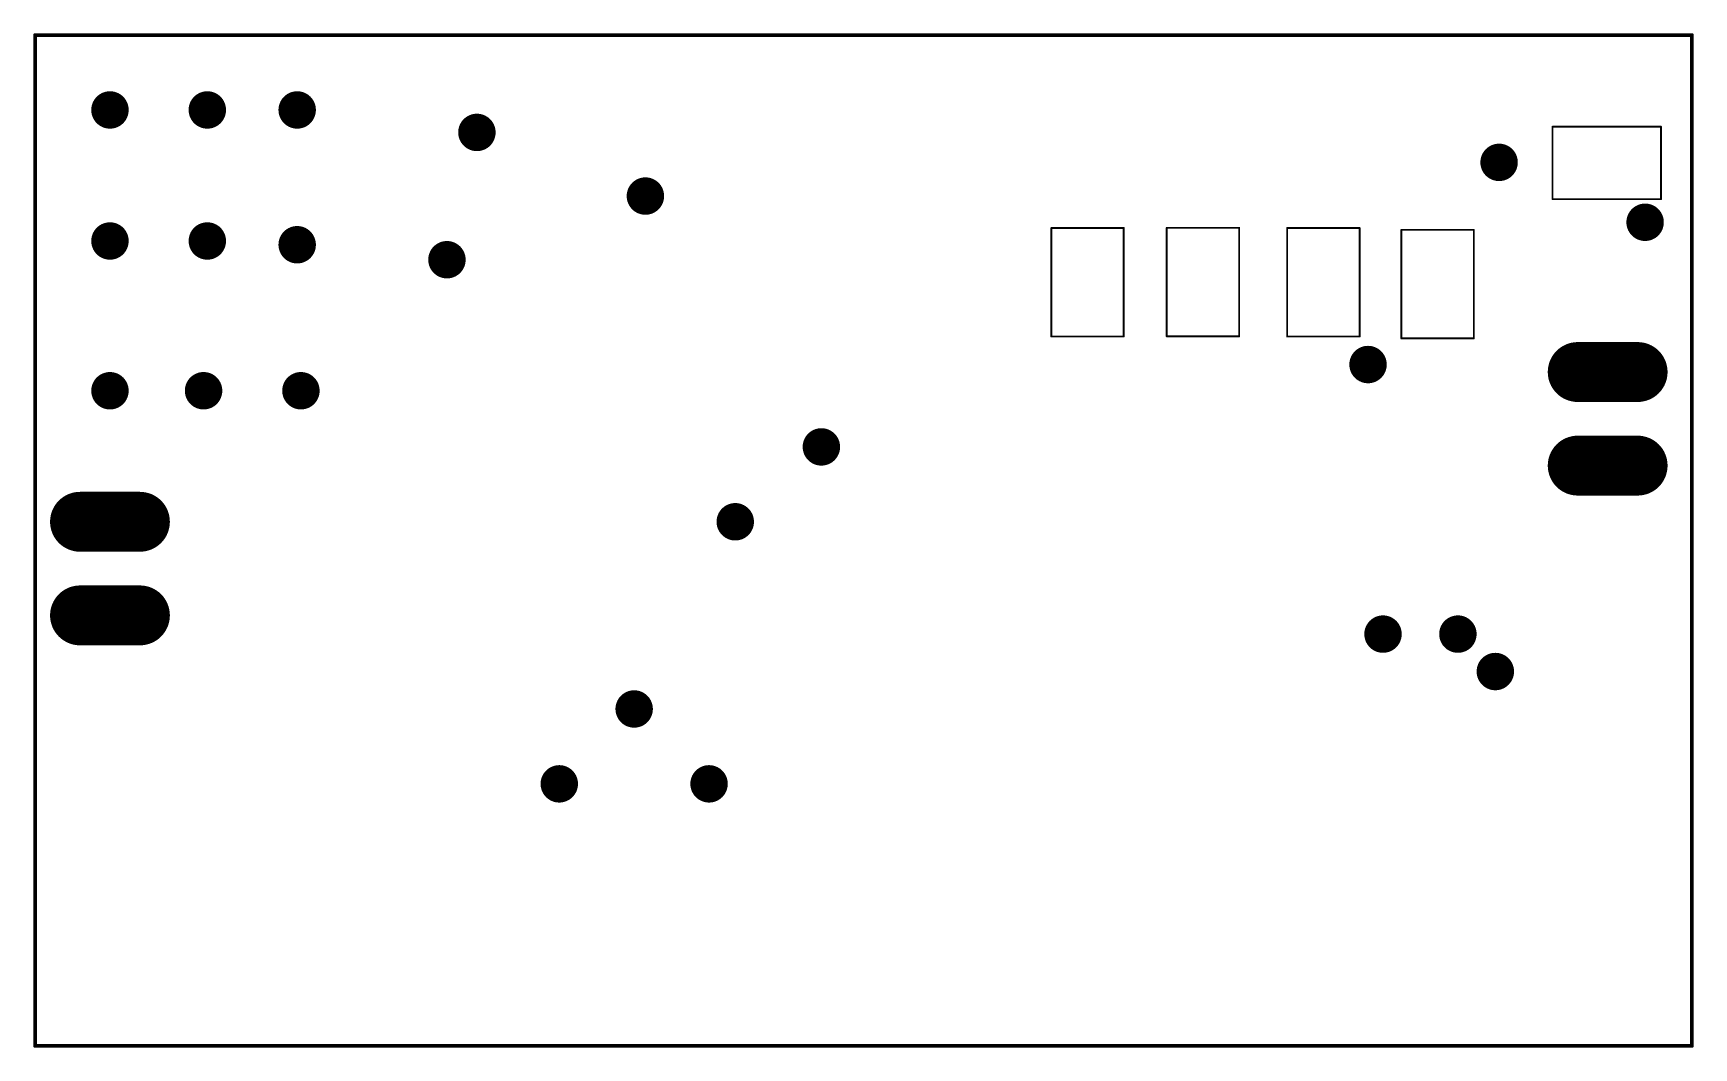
# Model space of a CAD drawing. Extents: x 0 to 1.77, y 0 to 1.08.
import ezdxf

# ---------------------------------------------------------------- set-up
doc = ezdxf.new("R2010")
doc.units = 0
for name, color, linetype in [('17', 82, 'CONTINUOUS'), ('18', 82, 'CONTINUOUS'), ('20', 7, 'CONTINUOUS'), ('39', 22, 'CONTINUOUS')]:
    doc.layers.add(name, color=color, linetype=linetype)

# ---------------------------------------------------------------- blocks, each defined once
blk = doc.blocks.new('LONGP100')
at = {"const_width": 1}
blk.add_lwpolyline([(-0.5, 0), (0.5, 0)], dxfattribs=at)
at = {"const_width": 0.5}
for points in [[(-0.5, 0.25, 1), (-0.5, -0.25)], [(0.5, -0.25, 1), (0.5, 0.25)]]:
    blk.add_lwpolyline(points, format="xyb", dxfattribs=at)
blk = doc.blocks.new('ROUNDV')
at = {"const_width": 0.5}
blk.add_lwpolyline([(0, -0.25, 1), (0, 0.25, 1), (0, -0.25)], format="xyb", dxfattribs=at)

msp = doc.modelspace()

# ---------------------------------------------------------------- linework, layer by layer
at = {"layer": '20', "const_width": 0.004}
for points in [[(0, 0), (0, 1.08)], [(0, 1.08), (1.77, 1.08)], [(1.77, 1.08), (1.77, 0)], [(1.77, 0), (0, 0)]]:
    msp.add_lwpolyline(points, dxfattribs=at)
at = {"layer": '20', "const_width": 0.002}
for points in [[(0.001, 1.08, 1), (-0.001, 1.08)], [(0, 1.081, 1), (0, 1.079)], [(1.771, 1.08, 1), (1.769, 1.08)], [(1.77, 1.079, 1), (1.77, 1.081)], [(0, 0.001, 1), (0, -0.001)], [(-0.001, 0, 1), (0.001, 0)], [(1.769, 0, 1), (1.771, 0)], [(1.77, -0.001, 1), (1.77, 0.001)]]:
    msp.add_lwpolyline(points, format="xyb", dxfattribs=at)
at = {"layer": '39', "const_width": 0.002}
for points in [[(1.621063, 0.904685), (1.621063, 0.982087)], [(1.621063, 0.982087), (1.737047, 0.982087)], [(1.737047, 0.982087), (1.737047, 0.904685)], [(1.737047, 0.904685), (1.621063, 0.904685)], [(1.08563, 0.757898), (1.08563, 0.873882)], [(1.08563, 0.873882), (1.163031, 0.873882)], [(1.163031, 0.873882), (1.163031, 0.757898)], [(1.208969, 0.758118), (1.208969, 0.874102)], [(1.208969, 0.874102), (1.28637, 0.874102)], [(1.28637, 0.874102), (1.28637, 0.758118)], [(1.33763, 0.757898), (1.33763, 0.873882)], [(1.33763, 0.873882), (1.415031, 0.873882)], [(1.415031, 0.873882), (1.415031, 0.757898)], [(1.45963, 0.755898), (1.45963, 0.871882)], [(1.45963, 0.871882), (1.537031, 0.871882)], [(1.537031, 0.871882), (1.537031, 0.755898)], [(1.163031, 0.757898), (1.08563, 0.757898)], [(1.28637, 0.758118), (1.208969, 0.758118)], [(1.415031, 0.757898), (1.33763, 0.757898)], [(1.537031, 0.755898), (1.45963, 0.755898)]]:
    msp.add_lwpolyline(points, dxfattribs=at)
at = {"layer": '39', "const_width": 0.001}
for points in [[(1.621563, 0.982087, 1), (1.620563, 0.982087)], [(1.621063, 0.982587, 1), (1.621063, 0.981587)], [(1.737547, 0.982087, 1), (1.736547, 0.982087)], [(1.737047, 0.981587, 1), (1.737047, 0.982587)], [(1.621063, 0.905185, 1), (1.621063, 0.904185)], [(1.620563, 0.904685, 1), (1.621563, 0.904685)], [(1.736547, 0.904685, 1), (1.737547, 0.904685)], [(1.737047, 0.904185, 1), (1.737047, 0.905185)], [(1.08613, 0.873882, 1), (1.08513, 0.873882)], [(1.08563, 0.874382, 1), (1.08563, 0.873382)], [(1.163531, 0.873882, 1), (1.162531, 0.873882)], [(1.163031, 0.873382, 1), (1.163031, 0.874382)], [(1.209469, 0.874102, 1), (1.208469, 0.874102)], [(1.208969, 0.874602, 1), (1.208969, 0.873602)], [(1.28687, 0.874102, 1), (1.28587, 0.874102)], [(1.28637, 0.873602, 1), (1.28637, 0.874602)], [(1.33813, 0.873882, 1), (1.33713, 0.873882)], [(1.33763, 0.874382, 1), (1.33763, 0.873382)], [(1.415531, 0.873882, 1), (1.414531, 0.873882)], [(1.415031, 0.873382, 1), (1.415031, 0.874382)], [(1.46013, 0.871882, 1), (1.45913, 0.871882)], [(1.45963, 0.872382, 1), (1.45963, 0.871382)], [(1.537531, 0.871882, 1), (1.536531, 0.871882)], [(1.537031, 0.871382, 1), (1.537031, 0.872382)], [(1.08563, 0.758398, 1), (1.08563, 0.757398)], [(1.08513, 0.757898, 1), (1.08613, 0.757898)], [(1.162531, 0.757898, 1), (1.163531, 0.757898)], [(1.163031, 0.757398, 1), (1.163031, 0.758398)], [(1.208969, 0.758618, 1), (1.208969, 0.757618)], [(1.208469, 0.758118, 1), (1.209469, 0.758118)], [(1.28587, 0.758118, 1), (1.28687, 0.758118)], [(1.28637, 0.757618, 1), (1.28637, 0.758618)], [(1.33763, 0.758398, 1), (1.33763, 0.757398)], [(1.33713, 0.757898, 1), (1.33813, 0.757898)], [(1.414531, 0.757898, 1), (1.415531, 0.757898)], [(1.415031, 0.757398, 1), (1.415031, 0.758398)], [(1.45963, 0.756398, 1), (1.45963, 0.755398)], [(1.45913, 0.755898, 1), (1.46013, 0.755898)], [(1.536531, 0.755898, 1), (1.537531, 0.755898)], [(1.537031, 0.755398, 1), (1.537031, 0.756398)]]:
    msp.add_lwpolyline(points, format="xyb", dxfattribs=at)

# ---------------------------------------------------------------- block references
at = {"layer": '17', "xscale": 0.064, "yscale": 0.064}
for p in [(1.68, 0.72), (1.68, 0.72), (1.68, 0.62), (1.68, 0.62)]:
    msp.add_blockref('LONGP100', p, dxfattribs=at)
at = {"layer": '17', "xscale": 0.064, "yscale": 0.064, "rotation": 180}
for p in [(0.08, 0.56), (0.08, 0.56), (0.08, 0.46), (0.08, 0.46)]:
    msp.add_blockref('LONGP100', p, dxfattribs=at)
at = {"layer": '18', "xscale": 0.04, "yscale": 0.04}
for p in [(0.08, 1), (0.184, 1), (0.28, 1), (0.472, 0.976), (1.564, 0.944), (0.652, 0.908), (1.72, 0.88), (0.08, 0.86), (0.184, 0.86), (0.28, 0.856), (0.44, 0.84), (1.424, 0.728), (0.08, 0.7), (0.18, 0.7), (0.284, 0.7), (0.84, 0.64), (0.748, 0.56), (1.44, 0.44), (1.52, 0.44), (1.56, 0.4), (0.64, 0.36), (0.56, 0.28), (0.72, 0.28)]:
    msp.add_blockref('ROUNDV', p, dxfattribs=at)

doc.saveas('drawing.dxf')
